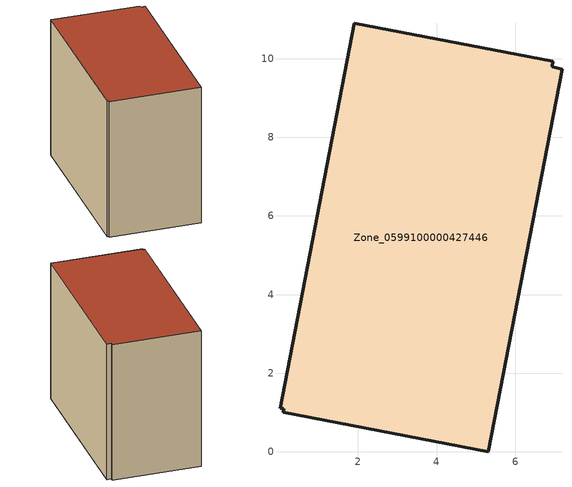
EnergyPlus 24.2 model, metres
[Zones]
Zone_0599100000427446
 floor ground (C_G): 1.91,10.9 6.96,9.93 6.93,9.79 7.19,9.73 5.31,0 0.1,1.01 0.12,1.09 0.02,1.11 z0
 wall outside (C_F): 0.1,1.01 5.31,0 7.19,9.73 6.93,9.79 6.96,9.93 1.91,10.9 0.02,1.11 0.12,1.09 0.1,1.01 z0:8.43
 roof outside (C_R): 6.96,9.93 1.91,10.9 0.02,1.11 0.12,1.09 0.1,1.01 5.31,0 7.19,9.73 6.93,9.79 z8.43
[BUILDING]
Pand.0599100000427446: North Axis=0; Terrain=City; Loads Convergence Tolerance Value=0.04; Temperature Convergence Tolerance Value=0.4; Solar Distribution=FullExterior; Maximum Number of Warmup Days=25; Minimum Number of Warmup Days=1
[Site:Location]
Rotterdam.The.Hague.AP_ZH_NLD Design_Conditions: Latitude=51.96; Longitude=4.45; Time Zone=1; Elevation=-4.5
[SITE:GROUNDTEMPERATURE:BUILDINGSURFACE]
18, 18, 18, 18, 18, 18, 18, 18, 18, 18, 18, 18
[MATERIAL] Thermal Absorptance=0.9; Solar Absorptance=0.7; Visible Absorptance=0.7
Name | Roughness | Thickness | Conductivity | Density | Specific Heat
G.TI.2006-2014 | MediumSmooth | 0.15 | 0.06 | 540 | 1210
F.TI.2006-2014 | Rough | 0.3 | 0.12 | 1920 | 840
R.TI.2006-2014 | MediumRough | 0.2 | 0.08 | 1500 | 1000
[CONSTRUCTION]
C_G: G.TI.2006-2014
C_F: F.TI.2006-2014
C_R: R.TI.2006-2014
[ZONE]
Zone_0599100000427446: Type=1; Multiplier=1; Ceiling Height=Autocalculate; Volume=Autocalculate; Floor Area=autocalculate; Part of Total Floor Area=Yes
[ZONEINFILTRATION:DESIGNFLOWRATE]
Infil_Zone_0599100000427446: Zone or ZoneList or Space or SpaceList=Zone_0599100000427446; Schedule=AlwaysOn; Design Flow Rate Calculation Method=Flow/Area; Flow Rate per Floor Area=0.0015; Constant Term Coefficient=1; Temperature Term Coefficient=0; Velocity Term Coefficient=0; Velocity Squared Term Coefficient=0
[HVACTEMPLATE:ZONE:IDEALLOADSAIRSYSTEM]
Zone_0599100000427446: Maximum Heating Supply Air Temperature=50; Minimum Cooling Supply Air Temperature=13; Maximum Heating Supply Air Humidity Ratio=0.0156; Minimum Cooling Supply Air Humidity Ratio=0.0077; Heating Limit=NoLimit; Cooling Limit=NoLimit; Dehumidification Control Type=ConstantSensibleHeatRatio; Cooling Sensible Heat Ratio=0.7; Dehumidification Setpoint=60; Humidification Control Type=None; Humidification Setpoint=30; Outdoor Air Method=None; Outdoor Air Flow Rate per Person=0.00944; Outdoor Air Flow Rate per Zone Floor Area=0; Outdoor Air Flow Rate per Zone=0; Demand Controlled Ventilation Type=None; Outdoor Air Economizer Type=NoEconomizer; Heat Recovery Type=None; Sensible Heat Recovery Effectiveness=0.7; Latent Heat Recovery Effectiveness=0.65
[ZONECONTROL:THERMOSTAT]
ThermostatControl_Zone_0599100000427446: Zone or ZoneList=Zone_0599100000427446; Control Type Schedule=DualSetpointControlType; Control 1=Thermostat_Zone_0599100000427446; Temperature Difference Between Cutout And Setpoint=0
[THERMOSTATSETPOINT:DUALSETPOINT]
Thermostat_Zone_0599100000427446: Heating Setpoint Temperature Schedule=HeatingSetpoint_Zone_0599100000427446; Cooling Setpoint Temperature Schedule=CoolingSetpoint_Zone_0599100000427446
[SCHEDULE:COMPACT]
HeatingSetpoint_Zone_0599100000427446: Through: 12/31, For: AllDays, Until: 24:00, 21
CoolingSetpoint_Zone_0599100000427446: Through: 12/31, For: AllDays, Until: 24:00, 24
DualSetpointControlType: Through: 12/31, For: AllDays, Until: 24:00, 4
AlwaysOn: Through: 12/31, For: AllDays, Until: 24:00, 1
